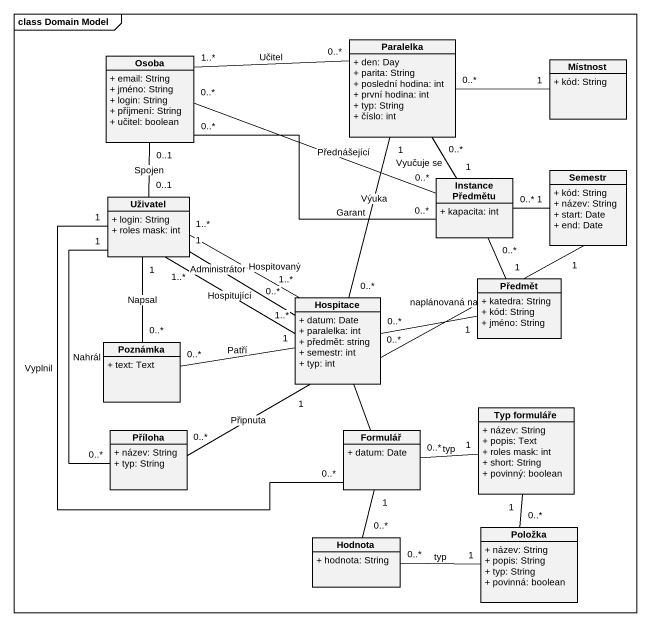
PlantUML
@startuml
mainframe class Domain Model
hide circle
hide empty members
skinparam classAttributeIconSize 0
class Osoba {
  + email: String
  + jméno: String
  + login: String
  + příjmení: String
  + učitel: boolean
}
class Paralelka {
  + den: Day
  + parita: String
  + poslední hodina: int
  + první hodina: int
  + typ: String
  + číslo: int
}
class Místnost {
  + kód: String
}
class "Instance Předmětu" as Instance_Předmětu {
  + kapacita: int
}
class Semestr {
  + kód: String
  + název: String
  + start: Date
  + end: Date
}
class Uživatel {
  + login: String
  + roles mask: int
}
class Hospitace {
  + datum: Date
  + paralelka: int
  + předmět: string
  + semestr: int
  + typ: int
}
class Předmět {
  + katedra: String
  + kód: String
  + jméno: String
}
class Poznámka {
  + text: Text
}
class "Typ formuláře" as Typ_formuláře {
  + název: String
  + popis: Text
  + roles mask: int
  + short: String
  + povinný: boolean
}
class Příloha {
  + název: String
  + typ: String
}
class Formulář {
  + datum: Date
}
class Položka {
  + název: String
  + popis: String
  + typ: String
  + povinná: boolean
}
class Hodnota {
  + hodnota: String
}
Osoba "0..*" -right- "0..*" Instance_Předmětu : Garant
Osoba "0..1" -- "0..1" Uživatel : Spojen
Paralelka "0..*" -left- "1..*" Osoba : Učitel
Paralelka "0..*" -- "1" Instance_Předmětu : Vyučuje se
Paralelka "1" -- "0..*" Hospitace : Výuka
Místnost "1" -left- "0..*" Paralelka
Instance_Předmětu "0..*" -left- "0..*" Osoba : Přednášející
Semestr "1" -left- "0..*" Instance_Předmětu
Uživatel "1..*" -- "1..*" Hospitace : Hospitující
Uživatel "1..*" -- "1..*" Hospitace : Hospitovaný
Uživatel "1" -- "0..*" Poznámka : Napsal
Uživatel "1" -- "0..*" Příloha : Nahrál
Uživatel "1" -- "0..*" Formulář : Vyplnil
Hospitace "0..*" -right- "1" Semestr : naplánovaná na
Hospitace "0..*" -up- "1" Uživatel : Administrátor
Hospitace "1" -left- "0..*" Poznámka : Patří
Předmět "1" -up- "0..*" Instance_Předmětu
Předmět "1" -left- "0..*" Hospitace
Příloha "0..*" -up- "1" Hospitace : Připnuta
Formulář -up- Hospitace
Formulář "0..*" -right- "1" Typ_formuláře : typ
Položka "0..*" -up- "1" Typ_formuláře
Položka "1" -left- "0..*" Hodnota : typ
Hodnota "0..*" -up- "1" Formulář
@enduml
